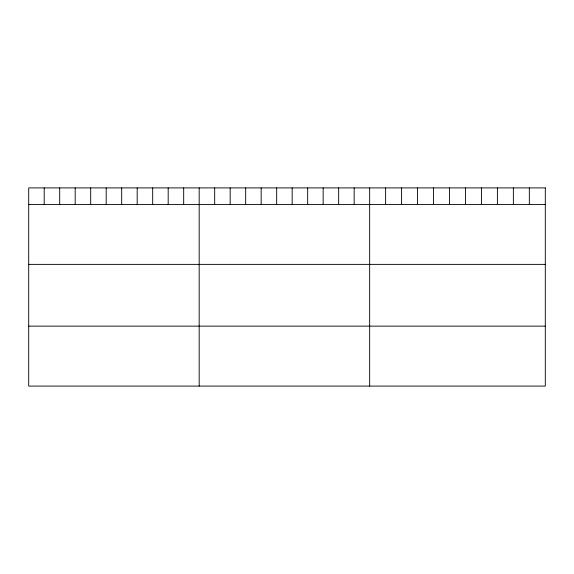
<?xml version="1.0" encoding="UTF-8"?>
<svg xmlns="http://www.w3.org/2000/svg" width="574" height="574" viewBox="0 0 574 574"><rect width="100%" height="100%" fill="white"/><g stroke="black" fill="none" stroke-linecap="round" stroke-linejoin="round"><path stroke-width="0.86" d="M28.7 204.423L545.3 204.423M28.7 264.377L545.3 264.377M28.7 326.14L545.3 326.14M529.336 187.906L529.336 204.423M513.364 187.906L513.364 204.423M497.4 187.906L497.4 204.423M481.428 187.906L481.428 204.423M465.464 187.906L465.464 204.423M449.492 187.906L449.492 204.423M433.528 187.906L433.528 204.423M417.556 187.906L417.556 204.423M401.592 187.906L401.592 204.423M385.62 187.906L385.62 204.423M369.656 187.906L369.656 386.094M354.158 187.906L354.158 204.423M338.66 187.906L338.66 204.423M323.162 187.906L323.162 204.423M307.664 187.906L307.664 204.423M292.166 187.906L292.166 204.423M276.668 187.906L276.668 204.423M261.17 187.906L261.17 204.423M245.672 187.906L245.672 204.423M230.174 187.906L230.174 204.423M214.676 187.906L214.676 204.423M199.178 187.906L199.178 386.094M183.68 187.906L183.68 204.423M168.182 187.906L168.182 204.423M152.684 187.906L152.684 204.423M137.186 187.906L137.186 204.423M121.688 187.906L121.688 204.423M106.19 187.906L106.19 204.423M90.692 187.906L90.692 204.423M75.194 187.906L75.194 204.423M59.696 187.906L59.696 204.423M44.198 187.906L44.198 204.423M545.3 187.906L28.7 187.906L28.7 386.094L545.3 386.094L545.3 187.906"/></g></svg>
